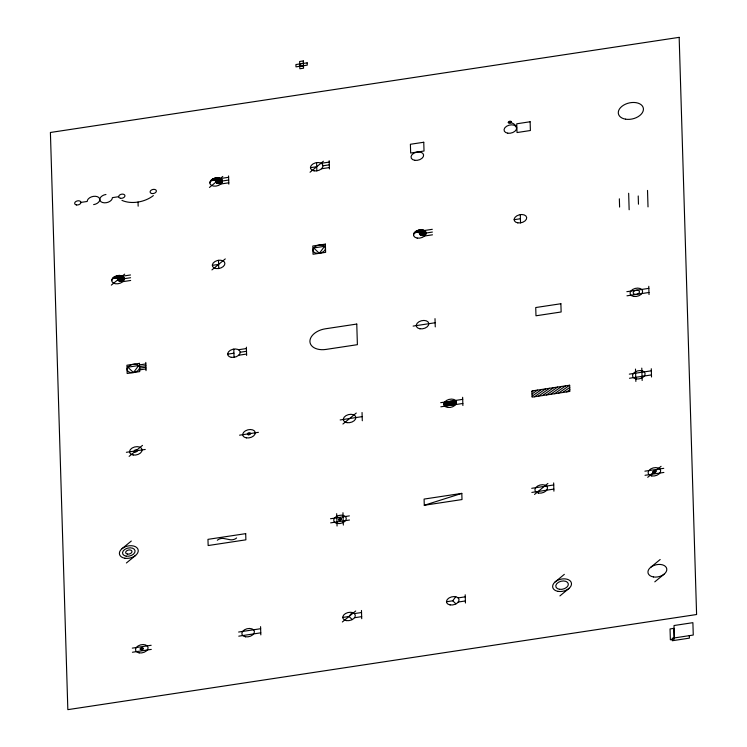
<?xml version="1.0" encoding="UTF-8"?>
<svg xmlns="http://www.w3.org/2000/svg" width="747" height="747" viewBox="0 0 747 747"><rect width="100%" height="100%" fill="white"/><g stroke="black" fill="none" stroke-linecap="round" stroke-linejoin="round"><path stroke-width="1.12" d="M342.742 617.442L349.026 616.49L352.042 612.437M446.463 601.746L452.747 600.793L455.763 596.741M210.551 180.802L212.988 178.794M211.933 180.615L215.108 178.001M213.465 180.316L216.565 177.758M214.51 180.41L217.769 177.73M215.304 180.709L218.796 177.833M215.864 181.204L219.693 178.047M209.44 187.45L222.793 176.451M216.378 182.698L221.149 178.766M216.938 183.192L221.7 179.271M217.732 183.491L222.12 179.878M218.778 183.585L222.373 180.634A6.396 4.071 -13.4 0 0 212.493 179.075A6.396 4.071 -13.4 0 0 213.483 186.078A6.396 4.071 -13.4 0 0 222.382 180.709M220.309 183.286L222.27 181.67M112.395 278.538L114.954 276.427M113.871 278.276L117.036 275.671M115.383 277.987L118.493 275.428M116.42 278.089L119.688 275.4M117.214 278.398L120.715 275.512M117.765 278.892L121.612 275.727M111.331 285.121L124.684 274.13M118.278 280.386L123.05 276.455M118.838 280.881L123.6 276.96M119.641 281.171L124.021 277.567M120.697 281.264L124.263 278.323A6.396 4.071 -13.4 0 0 114.384 276.745A6.396 4.071 -13.4 0 0 115.374 283.748A6.396 4.071 -13.4 0 0 124.273 278.379M122.247 280.937L124.142 279.378M310.042 172.23L323.395 161.231M211.933 269.9L225.286 258.91M129.138 456.37L142.49 445.38M414.202 232.877L416.761 230.767M415.677 232.616L418.843 230.011M417.19 232.326L420.3 229.768M418.227 232.429L421.495 229.74M419.011 232.737L422.522 229.852M419.571 233.232L423.409 230.067M413.53 234.913A3.193 2.036 -13.4 0 1 416.611 232.382A3.193 2.036 -13.4 0 1 419.814 233.96L424.193 230.384M420.085 234.726L424.856 230.795M420.654 235.212L425.407 231.299M421.448 235.51L425.827 231.906M422.503 235.604L426.07 232.662M424.053 235.277L425.949 233.718M122.05 548.653L131.295 541.043M126.402 562.986L135.646 555.376M342.92 424.025L356.272 413.035M443.933 403.782L446.314 401.83M443.961 404.715L447.733 401.615M444.232 405.453L449.162 401.4M444.67 406.051L450.581 401.186M445.838 406.041L452 400.971M447.266 405.826L453.429 400.756M448.686 405.612L454.848 400.541M450.114 405.397L455.829 400.691M451.533 405.182L456.23 401.316M452.953 404.967L456.464 402.082A6.396 4.071 -13.4 0 0 446.566 400.429A6.396 4.071 -13.4 0 0 447.565 407.432A6.396 4.071 -13.4 0 0 456.464 402.073M454.381 404.753L456.417 403.072M342.35 621.98L355.703 610.99M534.535 494.439L547.887 483.44M647.714 477.314L661.067 466.315M555.096 581.96L564.34 574.35M559.914 595.91L569.158 588.3M650.936 567.113L660.18 559.503M654.783 581.857L664.027 574.247M531.957 391.773L533.442 390.718M532.032 393.996L537.466 390.111M532.097 396.218L541.491 389.495M534.488 396.769L545.515 388.888M538.512 396.162L549.54 388.281M542.537 395.555L553.564 387.674M546.561 394.948L557.589 387.067M550.586 394.332L561.613 386.451M554.61 393.725L565.638 385.844M558.635 393.118L569.662 385.237L569.849 391.419L532.125 397.133L531.939 390.942L569.662 385.237M562.659 392.511L569.728 387.46M566.684 391.904L569.793 389.673M424.277 505.271L461.814 493.375L462.001 499.556L424.277 505.271L424.091 499.08L461.814 493.375M299.687 63.812L303.394 63.252M299.771 66.436L303.478 65.876M508.296 122.48L511.443 122.004A1.597 1.018 -13.4 0 1 509.211 123.274A1.597 1.018 -13.4 0 1 508.959 121.518A1.597 1.018 -13.4 0 1 511.434 121.929M220.72 178.496L228.61 177.3M321.322 163.276L329.212 162.08M80.937 202.4L87.222 201.457A6.396 4.071 -13.4 0 1 93.394 196.377A6.396 4.071 -13.4 0 1 99.799 199.552A6.396 4.071 -13.4 0 0 106.214 202.717A6.396 4.071 -13.4 0 0 112.377 197.647L118.661 196.694M228.694 180.046L222.41 180.998A3.193 2.036 -13.4 0 1 219.329 183.538A3.193 2.036 -13.4 0 1 216.116 181.951A3.193 2.036 -13.4 0 0 212.914 180.363A3.193 2.036 -13.4 0 0 209.832 182.903M310.435 167.683L316.719 166.73M323.012 165.778L329.296 164.826M220.888 183.986L228.778 182.8M321.49 168.766L329.38 167.58M122.611 276.166L130.501 274.971M424.417 230.506L432.308 229.31M130.585 277.725L124.301 278.678A3.193 2.036 -13.4 0 1 121.219 281.208A3.193 2.036 -13.4 0 1 118.007 279.621A3.193 2.036 -13.4 0 0 114.805 278.043A3.193 2.036 -13.4 0 0 111.723 280.573M212.325 265.353L218.61 264.401M432.392 232.065L426.107 233.017A3.193 2.036 -13.4 0 1 423.026 235.548A3.193 2.036 -13.4 0 1 419.814 233.96M514.132 219.693L520.416 218.74M122.779 281.666L130.669 280.47M424.585 236.005L432.476 234.81M238.526 349.745L246.417 348.55M139.53 364.891L145.824 363.938M626.845 291.685L648.844 288.361M139.586 366.609L145.87 365.656M227.639 354.153L233.923 353.2M240.217 352.248L246.501 351.295M413.128 326.094L435.127 322.76M139.633 368.159L145.917 367.207M626.966 295.812L648.975 292.479M139.689 369.877L145.973 368.925M238.695 355.236L246.585 354.05M440.702 402.68L462.71 399.346M629.329 374.135L651.337 370.811M126.383 452.299L145.245 449.451M239.563 435.174L258.425 432.326M340.165 419.954L362.174 416.63M440.823 406.798L462.832 403.473M629.46 378.262L651.468 374.929M330.519 518.745L349.381 515.888M531.715 488.305L553.723 484.971M644.894 471.18L663.756 468.332M338.438 519.613L341.584 519.137M652.822 472.057L655.959 471.581A1.597 1.018 -13.4 0 1 653.737 472.851A1.597 1.018 -13.4 0 1 653.485 471.096A1.597 1.018 -13.4 0 1 655.959 471.506M330.641 522.863L349.503 520.015M531.845 492.422L553.854 489.098M645.025 475.307L663.887 472.449M354.47 613.595L361.539 612.521M458.135 597.908L465.26 596.834M132.303 648.125L151.165 645.277M238.638 632.037L260.647 628.713M140.221 649.003L143.368 648.527A1.597 1.018 -13.4 0 1 141.136 649.797A1.597 1.018 -13.4 0 1 140.884 648.041A1.597 1.018 -13.4 0 1 143.359 648.452M354.592 617.713L361.66 616.649M458.256 602.035L465.39 600.952M132.424 652.252L151.286 649.395M238.769 636.164L260.768 632.83M452.747 600.793L455.978 603.903M349.026 616.49L352.257 619.599M689.313 635.669L689.388 638.143L672.291 640.73L672.216 638.255L693.263 635.043L692.889 622.671L674.018 625.528L674.392 637.901M647.518 190.41L648.022 206.9M648.788 286.297L649.031 294.542M651.281 368.747L651.524 376.992M638.218 195.957L638.461 204.202M641.785 368.112L642.159 380.484M635.492 369.065L635.865 381.437M628.657 193.268L629.151 209.758M619.347 198.814L619.599 207.059M553.667 482.917L553.91 491.162M520.295 214.622L520.547 222.867M462.645 397.283L462.897 405.528M465.204 594.771L465.446 603.016M435.006 318.642L435.258 326.887M362.043 412.503L362.295 420.748M361.473 610.458L361.725 618.703M342.966 512.722L343.34 525.085M329.175 160.708L329.427 168.953M336.682 513.675L337.056 526.037M316.597 162.613L316.849 170.858M299.631 63.981L299.696 66.296M260.582 626.649L260.834 634.894M246.379 347.178L246.622 355.423M228.573 175.928L228.825 184.173M233.802 349.082L234.054 357.327M218.488 260.283L218.74 268.528M145.777 362.398L146.02 370.643M138.036 202.045L138.158 206.172M93.636 204.622A6.396 4.071 -13.4 0 0 99.799 199.552A6.396 4.071 -13.4 0 1 105.962 194.472M153.368 195.583A23.166 14.772 -13.4 0 1 121.929 200.345M509.912 122.359A12.83 8.18 -13.4 0 1 516.625 127.942M217.321 540.268A5.434 3.464 -13.4 0 1 223.605 538.466L230.328 539.754A5.434 3.464 -13.4 0 0 236.612 537.952M138.709 365.535L133.452 372.548L127.821 367.188L138.709 365.535M324.6 246.295L319.342 253.308L313.703 247.948L324.6 246.295M303.329 60.927L299.622 61.497L299.836 68.761L303.543 68.201L303.329 60.927M307.176 62.832L295.924 64.541L295.989 66.856L307.241 65.157L307.176 62.832M679.163 37.35L50.404 132.48L67.837 709.65L696.596 614.52L679.163 37.35M530.118 121.761L516.756 123.787L517.027 132.546L530.389 130.52L530.118 121.761M423.754 142.257L410.392 144.274L410.663 153.042L424.025 151.015L423.754 142.257M325.375 244.11L312.797 246.015L313.049 254.26L325.627 252.355L325.375 244.11M356.767 324.058L325.328 328.811A15.976 10.187 -13.4 0 0 309.921 341.5A15.976 10.187 -13.4 0 0 325.953 349.428L357.393 344.675L356.767 324.058M139.484 363.35L126.915 365.246L127.158 373.491L139.736 371.595L139.484 363.35M560.885 303.74L535.73 307.54L535.982 315.785L561.137 311.985L560.885 303.74M245.698 533.647L207.965 539.353L208.152 545.543L245.884 539.829L245.698 533.647M673.813 628.376L670.04 628.955L670.367 639.777L674.139 639.208L673.813 628.376M76.474 204.939A3.193 2.036 -13.4 0 0 80.928 202.26A3.193 2.036 -13.4 0 0 75.979 201.438A3.193 2.036 -13.4 0 0 76.474 204.939M120.491 198.282A3.193 2.036 -13.4 0 0 124.936 195.602A3.193 2.036 -13.4 0 0 119.996 194.78A3.193 2.036 -13.4 0 0 120.491 198.282M151.93 193.529A3.193 2.036 -13.4 0 0 156.375 190.84A3.193 2.036 -13.4 0 0 151.426 190.027A3.193 2.036 -13.4 0 0 151.93 193.529M314.085 170.858A6.396 4.071 -13.4 0 0 322.984 165.489A6.396 4.071 -13.4 0 0 313.096 163.854A6.396 4.071 -13.4 0 0 314.085 170.858M414.697 160.297A6.396 4.071 -13.4 0 0 423.596 154.928A6.396 4.071 -13.4 0 0 413.707 153.284A6.396 4.071 -13.4 0 0 414.697 160.297M507.708 133.19A6.396 4.071 -13.4 0 0 516.607 127.83A6.396 4.071 -13.4 0 0 506.709 126.187A6.396 4.071 -13.4 0 0 507.708 133.19M625.584 119.175A12.783 8.152 -13.4 0 0 643.382 108.436A12.783 8.152 -13.4 0 0 623.605 105.159A12.783 8.152 -13.4 0 0 625.584 119.175M419.917 328.783A6.396 4.071 -13.4 0 0 428.815 323.423A6.396 4.071 -13.4 0 0 418.927 321.78A6.396 4.071 -13.4 0 0 419.917 328.783M215.976 268.528A6.396 4.071 -13.4 0 0 224.875 263.159A6.396 4.071 -13.4 0 0 214.987 261.525A6.396 4.071 -13.4 0 0 215.976 268.528M316.579 253.308A6.396 4.071 -13.4 0 0 325.477 247.939A6.396 4.071 -13.4 0 0 315.589 246.305A6.396 4.071 -13.4 0 0 316.579 253.308M417.181 238.088A6.396 4.071 -13.4 0 0 426.079 232.719A6.396 4.071 -13.4 0 0 416.191 231.084A6.396 4.071 -13.4 0 0 417.181 238.088M517.783 222.867A6.396 4.071 -13.4 0 0 526.682 217.498A6.396 4.071 -13.4 0 0 516.793 215.864A6.396 4.071 -13.4 0 0 517.783 222.867M130.688 372.548A6.396 4.071 -13.4 0 0 139.586 367.179A6.396 4.071 -13.4 0 0 129.698 365.544A6.396 4.071 -13.4 0 0 130.688 372.548M231.29 357.327A6.396 4.071 -13.4 0 0 240.189 351.958A6.396 4.071 -13.4 0 0 230.3 350.324A6.396 4.071 -13.4 0 0 231.29 357.327M538.578 493.067A6.396 4.071 -13.4 0 0 547.476 487.698A6.396 4.071 -13.4 0 0 537.588 486.054A6.396 4.071 -13.4 0 0 538.578 493.067M651.757 475.942A6.396 4.071 -13.4 0 0 660.656 470.573A6.396 4.071 -13.4 0 0 650.758 468.939A6.396 4.071 -13.4 0 0 651.757 475.942M139.157 652.887A6.396 4.071 -13.4 0 0 148.055 647.518A6.396 4.071 -13.4 0 0 138.167 645.884A6.396 4.071 -13.4 0 0 139.157 652.887M245.502 636.799A6.396 4.071 -13.4 0 0 254.4 631.43A6.396 4.071 -13.4 0 0 244.512 629.796A6.396 4.071 -13.4 0 0 245.502 636.799M346.393 620.608A6.396 4.071 -13.4 0 0 355.292 615.248A6.396 4.071 -13.4 0 0 345.403 613.604A6.396 4.071 -13.4 0 0 346.393 620.608M450.114 604.921A6.396 4.071 -13.4 0 0 459.013 599.552A6.396 4.071 -13.4 0 0 449.124 597.917A6.396 4.071 -13.4 0 0 450.114 604.921M558.112 591.363A9.59 6.107 -13.4 0 0 571.464 583.314A9.59 6.107 -13.4 0 0 556.627 580.858A9.59 6.107 -13.4 0 0 558.112 591.363M559.428 589.299A6.396 4.071 -13.4 0 0 568.327 583.939A6.396 4.071 -13.4 0 0 558.439 582.296A6.396 4.071 -13.4 0 0 559.428 589.299M653.429 576.945A9.59 6.107 -13.4 0 0 666.772 568.897A9.59 6.107 -13.4 0 0 651.935 566.441A9.59 6.107 -13.4 0 0 653.429 576.945M636.192 378.897A6.396 4.071 -13.4 0 0 645.091 373.528A6.396 4.071 -13.4 0 0 635.202 371.894A6.396 4.071 -13.4 0 0 636.192 378.897M126.178 556.16A6.396 4.071 -13.4 0 0 135.076 550.8A6.396 4.071 -13.4 0 0 125.188 549.157A6.396 4.071 -13.4 0 0 126.178 556.16M127.504 554.097A3.193 2.036 -13.4 0 0 131.948 551.417A3.193 2.036 -13.4 0 0 126.999 550.595A3.193 2.036 -13.4 0 0 127.504 554.097M124.861 558.224A9.59 6.107 -13.4 0 0 138.214 550.175A9.59 6.107 -13.4 0 0 123.376 547.719A9.59 6.107 -13.4 0 0 124.861 558.224M135.16 451.907A1.597 1.018 -13.4 0 0 137.383 450.562A1.597 1.018 -13.4 0 0 134.908 450.152A1.597 1.018 -13.4 0 0 135.16 451.907M133.181 454.998A6.396 4.071 -13.4 0 0 142.079 449.629A6.396 4.071 -13.4 0 0 132.191 447.995A6.396 4.071 -13.4 0 0 133.181 454.998M248.34 434.782A1.597 1.018 -13.4 0 0 250.562 433.437A1.597 1.018 -13.4 0 0 248.088 433.036A1.597 1.018 -13.4 0 0 248.34 434.782M246.361 437.873A6.396 4.071 -13.4 0 0 255.259 432.513A6.396 4.071 -13.4 0 0 245.361 430.87A6.396 4.071 -13.4 0 0 246.361 437.873M346.963 422.653A6.396 4.071 -13.4 0 0 355.861 417.293A6.396 4.071 -13.4 0 0 345.964 415.649A6.396 4.071 -13.4 0 0 346.963 422.653M339.353 520.407A1.597 1.018 -13.4 0 0 341.575 519.062A1.597 1.018 -13.4 0 0 339.101 518.661A1.597 1.018 -13.4 0 0 339.353 520.407M337.373 523.507A6.396 4.071 -13.4 0 0 346.272 518.138A6.396 4.071 -13.4 0 0 336.383 516.494A6.396 4.071 -13.4 0 0 337.373 523.507M635.015 294.383A3.193 2.036 -13.4 0 0 639.469 291.703A3.193 2.036 -13.4 0 0 634.52 290.882A3.193 2.036 -13.4 0 0 635.015 294.383M633.699 296.447A6.396 4.071 -13.4 0 0 642.597 291.078A6.396 4.071 -13.4 0 0 632.709 289.444A6.396 4.071 -13.4 0 0 633.699 296.447"/></g></svg>
